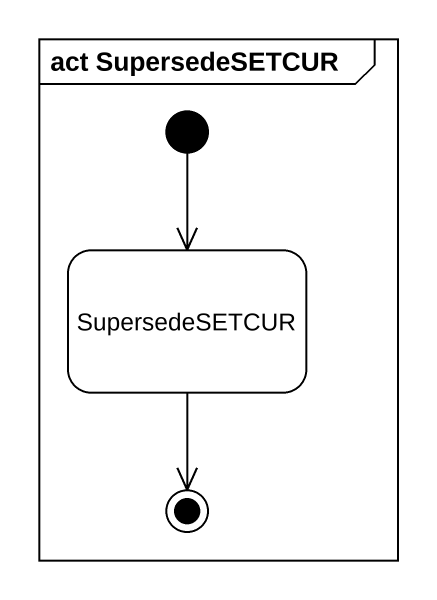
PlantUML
@startuml
mainframe act SupersedeSETCUR
hide empty description
state SupersedeSETCUR
[*] --> SupersedeSETCUR
SupersedeSETCUR --> [*]
@enduml
